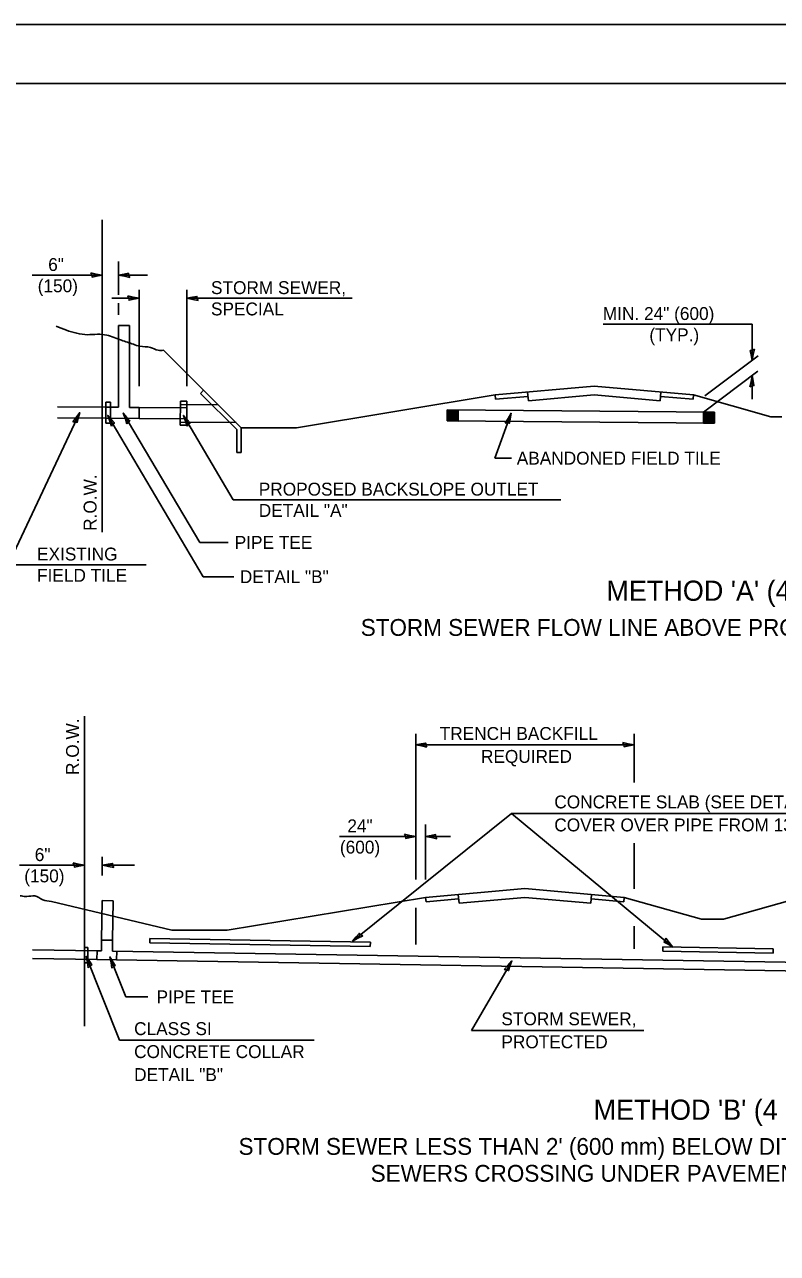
# Model space of a CAD drawing. Extents: x 100768 to 101448, y 100037 to 100477.
# Drawn here: x 101193.5 to 101321.1, y 100268.5 to 100476.8 of the extents above; entities that cross this region are included whole.
import ezdxf

# ---------------------------------------------------------------- set-up
doc = ezdxf.new("R2010")
doc.units = 0
for name, color, linetype in [('Design_PR_Roadway Dimensions', 7, 'Continuous'), ('Design_PR_Roadway Notes', 7, 'Continuous'), ('Level 35', 7, 'Continuous'), ('Level 43', 7, 'Continuous'), ('ROW_PR ROW Line', 7, 'Continuous'), ('Sheets_50 Reference Boundary', 7, 'Continuous'), ('Sheets_General Details', 7, 'Continuous'), ('Sheets_Printer Plotting Border', 7, 'Continuous')]:
    doc.layers.add(name, color=color, linetype=linetype)

msp = doc.modelspace()

# ---------------------------------------------------------------- linework, layer by layer
at = {"layer": 'Design_PR_Roadway Notes'}
for p, q in [((101202.81, 100411.03), (101190.68, 100385.25)), ((101207.55, 100410.56), (101223.71, 100383.21)), ((101210.19, 100410.94), (101223.15, 100389.02)), ((101220.39, 100410.56), (101228.84, 100396.24)), ((101275.93, 100410.91), (101273.15, 100403.3)), ((101273.15, 100403.3), (101276.01, 100403.3)), ((101228.84, 100396.24), (101284.34, 100396.24)), ((101223.15, 100389.02), (101227.97, 100389.02)), ((101190.68, 100385.25), (101214.1, 100385.25)), ((101223.71, 100383.21), (101228.92, 100383.21)), ((101249.05, 100321.47), (101275.99, 100343.09)), ((101303.35, 100320.44), (101275.99, 100343.09)), ((101275.99, 100343.09), (101365.68, 100343.09)), ((101203.93, 100318.86), (101209.57, 100304.67)), ((101207.92, 100318.78), (101210.61, 100312)), ((101276.06, 100318.08), (101269.24, 100306.33)), ((101210.61, 100312), (101214.34, 100312)), ((101298.43, 100306.33), (101269.24, 100306.33)), ((101209.57, 100304.67), (101242.53, 100304.67))]:
    msp.add_line(p, q, dxfattribs=at)
for points in [[(101201.64, 100409.48), (101202.04, 100409.46), (101202.38, 100409.37), (101202.55, 100410.1), (101202.81, 100411.03), (101202.21, 100410.19)], [(101208.17, 100408.72), (101208.41, 100409.04), (101208.68, 100409.27), (101208.17, 100409.83), (101207.55, 100410.56), (101207.91, 100409.59)], [(101210.82, 100409.1), (101211.05, 100409.42), (101211.32, 100409.65), (101210.82, 100410.2), (101210.19, 100410.94), (101210.55, 100409.97)], [(101221.01, 100408.72), (101221.25, 100409.04), (101221.52, 100409.27), (101221.01, 100409.83), (101220.39, 100410.56), (101220.74, 100409.59)], [(101274.91, 100409.26), (101275.3, 100409.28), (101275.65, 100409.21), (101275.76, 100409.96), (101275.93, 100410.91), (101275.41, 100410.02)], [(101250.78, 100322.35), (101250.43, 100322.54), (101250.17, 100322.77), (101249.69, 100322.19), (101249.05, 100321.47), (101249.96, 100321.96)], [(101302.15, 100321.96), (101302.03, 100321.58), (101301.85, 100321.27), (101302.52, 100320.92), (101303.35, 100320.44), (101302.69, 100321.23)], [(101204.27, 100316.95), (101204.55, 100317.22), (101204.85, 100317.41), (101204.44, 100318.04), (101203.93, 100318.86), (101204.14, 100317.85)], [(101208.25, 100316.86), (101208.54, 100317.14), (101208.84, 100317.33), (101208.43, 100317.95), (101207.92, 100318.78), (101208.12, 100317.77)], [(101274.76, 100316.64), (101275.16, 100316.59), (101275.49, 100316.47), (101275.73, 100317.18), (101276.06, 100318.09), (101275.39, 100317.3)]]:
    msp.add_lwpolyline(points, close=True, dxfattribs=at)
at = {"layer": 'Level 35'}
for p, q in [((101209.39, 100425.77), (101209.39, 100411.93)), ((101209.39, 100425.77), (101211.23, 100425.77)), ((101211.23, 100425.77), (101211.23, 100411.91)), ((101230.2, 100408.46), (101216.99, 100421.58)), ((101223.28, 100414.28), (101223.81, 100414.8)), ((101290.02, 100415.51), (101273.2, 100414.03)), ((101290.02, 100415.51), (101306.84, 100414.03)), ((101207.22, 100412.78), (101207.22, 100409.25)), ((101207.22, 100412.78), (101208.02, 100412.78)), ((101208.02, 100412.78), (101208.02, 100409.25)), ((101219.87, 100412.95), (101219.85, 100408.88)), ((101219.87, 100412.95), (101220.99, 100412.94)), ((101220.99, 100412.94), (101220.96, 100408.87)), ((101229.46, 100408.15), (101223.28, 100414.28)), ((101239.55, 100408.46), (101273.2, 100414.03)), ((101273.2, 100414.03), (101273.27, 100413.29)), ((101278.79, 100413.77), (101273.27, 100413.29)), ((101278.85, 100413.04), (101278.72, 100414.51)), ((101290.02, 100414.02), (101278.85, 100413.04)), ((101290.02, 100414.02), (101301.19, 100413.04)), ((101301.19, 100413.04), (101301.33, 100414.51)), ((101301.26, 100413.77), (101306.78, 100413.29)), ((101306.85, 100414.03), (101306.78, 100413.29)), ((101306.85, 100414.03), (101319.94, 100410.31)), ((101207.22, 100411.94), (101199.06, 100412.01)), ((101209.39, 100411.93), (101207.22, 100411.94)), ((101212.88, 100411.9), (101211.23, 100411.91)), ((101212.88, 100411.9), (101212.86, 100410.04)), ((101220.98, 100411.83), (101212.88, 100411.9)), ((101226.29, 100412.34), (101219.87, 100412.4)), ((101265.08, 100411.47), (101265.07, 100409.61)), ((101265.07, 100410.54), (101266.94, 100410.52)), ((101266.95, 100411.45), (101265.08, 100411.47)), ((101310.4, 100411.09), (101265.08, 100411.47)), ((101265.08, 100411.28), (101266.95, 100411.27)), ((101265.08, 100411.1), (101266.95, 100411.08)), ((101265.08, 100410.91), (101266.95, 100410.9)), ((101265.08, 100410.73), (101266.95, 100410.71)), ((101265.27, 100411.47), (101265.25, 100409.61)), ((101265.45, 100411.47), (101265.44, 100409.61)), ((101265.64, 100411.47), (101265.63, 100409.61)), ((101265.83, 100411.46), (101265.81, 100409.61)), ((101266.02, 100411.46), (101266, 100409.61)), ((101266.2, 100411.46), (101266.19, 100409.6)), ((101266.39, 100411.46), (101266.37, 100409.6)), ((101266.58, 100411.46), (101266.56, 100409.6)), ((101266.76, 100411.45), (101266.75, 100409.6)), ((101266.95, 100411.45), (101266.93, 100409.6)), ((101308.53, 100411.1), (101308.52, 100409.25)), ((101310.4, 100411.09), (101308.53, 100411.1)), ((101308.53, 100410.92), (101310.4, 100410.9)), ((101308.53, 100410.73), (101310.4, 100410.71)), ((101308.53, 100410.55), (101310.4, 100410.53)), ((101308.72, 100411.1), (101308.71, 100409.25)), ((101308.91, 100411.1), (101308.89, 100409.25)), ((101309.1, 100411.1), (101309.08, 100409.24)), ((101309.28, 100411.1), (101309.27, 100409.24)), ((101309.47, 100411.1), (101309.45, 100409.24)), ((101309.66, 100411.09), (101309.64, 100409.24)), ((101309.84, 100411.09), (101309.82, 100409.24)), ((101310.03, 100411.09), (101310.01, 100409.24)), ((101310.22, 100411.09), (101310.2, 100409.24)), ((101310.4, 100411.09), (101310.39, 100409.23)), ((101207.22, 100410.09), (101199.04, 100410.16)), ((101212.86, 100410.04), (101207.22, 100410.09)), ((101208.02, 100409.25), (101207.22, 100409.25)), ((101220.97, 100409.97), (101212.86, 100410.04)), ((101229.3, 100409.35), (101219.85, 100409.43)), ((101220.96, 100408.87), (101219.85, 100408.88)), ((101239.55, 100408.46), (101230.2, 100408.46)), ((101230.2, 100404.28), (101230.2, 100408.46)), ((101265.07, 100410.35), (101266.94, 100410.34)), ((101265.07, 100410.17), (101266.94, 100410.15)), ((101265.07, 100409.98), (101266.94, 100409.97)), ((101265.07, 100409.8), (101266.94, 100409.78)), ((101265.07, 100409.61), (101266.93, 100409.6)), ((101310.39, 100409.23), (101265.07, 100409.61)), ((101308.52, 100409.81), (101310.39, 100409.79)), ((101308.52, 100409.62), (101310.39, 100409.6)), ((101308.52, 100409.43), (101310.39, 100409.42)), ((101308.52, 100409.25), (101310.39, 100409.23)), ((101308.53, 100410.36), (101310.4, 100410.35)), ((101308.53, 100410.18), (101310.39, 100410.16)), ((101308.53, 100409.99), (101310.39, 100409.97)), ((101321.8, 100410.31), (101319.94, 100410.31)), ((101229.46, 100408.15), (101229.46, 100404.28)), ((101229.46, 100404.28), (101230.2, 100404.28)), ((101278.27, 100330.35), (101261.44, 100328.87)), ((101267.1, 100327.88), (101266.96, 100329.36)), ((101278.27, 100330.35), (101295.09, 100328.87)), ((101289.44, 100327.88), (101289.57, 100329.36)), ((101218.45, 100323.3), (101198.02, 100328.19)), ((101206.62, 100328.32), (101206.51, 100321.64)), ((101206.62, 100328.32), (101208.49, 100328.29)), ((101208.49, 100328.29), (101208.38, 100321.61)), ((101227.79, 100323.3), (101261.44, 100328.87)), ((101261.44, 100328.87), (101261.51, 100328.13)), ((101267.03, 100328.62), (101261.51, 100328.13)), ((101278.27, 100328.86), (101267.1, 100327.88)), ((101278.27, 100328.86), (101289.44, 100327.88)), ((101289.51, 100328.62), (101295.03, 100328.13)), ((101295.09, 100328.87), (101295.03, 100328.13)), ((101295.09, 100328.87), (101308.18, 100325.16)), ((101325, 100328.87), (101311.92, 100325.16)), ((101310.05, 100325.16), (101308.18, 100325.16)), ((101310.05, 100325.16), (101311.92, 100325.16)), ((101227.79, 100323.3), (101218.45, 100323.3)), ((101206.51, 100321.64), (101206.48, 100319.78)), ((101206.51, 100321.64), (101208.38, 100321.61)), ((101208.38, 100321.61), (101208.35, 100319.76)), ((101214.68, 100321.88), (101214.67, 100321.14)), ((101214.67, 100321.14), (101252.05, 100320.53)), ((101214.68, 100321.88), (101252.07, 100321.27)), ((101252.07, 100321.27), (101252.05, 100320.53)), ((101205.74, 100319.8), (101194.81, 100319.97)), ((101203.61, 100320.38), (101204.17, 100320.38)), ((101203.61, 100317.78), (101203.61, 100320.38)), ((101204.17, 100320.38), (101204.17, 100317.78)), ((101205.74, 100319.8), (101205.71, 100318.31)), ((101206.48, 100319.78), (101205.74, 100319.8)), ((101208.35, 100319.76), (101411, 100316.47)), ((101209.1, 100319.74), (101209.07, 100318.26)), ((101301.64, 100320.47), (101301.63, 100319.73)), ((101301.63, 100319.73), (101320.32, 100319.43)), ((101301.64, 100320.47), (101320.33, 100320.17)), ((101320.33, 100320.17), (101320.32, 100319.43)), ((101205.71, 100318.31), (101194.79, 100318.49)), ((101203.61, 100317.78), (101204.17, 100317.78)), ((101209.07, 100318.26), (101205.71, 100318.31)), ((101209.07, 100318.26), (101410.97, 100314.98))]:
    msp.add_line(p, q, dxfattribs=at)
for points in [[(101216.99, 100421.58), (101216.12, 100421.6), (101214.79, 100422.06), (101213, 100422.29), (101211.91, 100422.6), (101209.88, 100423.3), (101207.39, 100424.15), (101205.83, 100424.3), (101204.11, 100424.23), (101202.32, 100424.46), (101198.81, 100425.7)], [(101198.02, 100328.19), (101196.54, 100328.46), (101195.18, 100329.1), (101193.82, 100329.02), (101192.95, 100329.1), (101192.74, 100329.14)]]:
    msp.add_spline(points, degree=3, dxfattribs=at)
at = {"layer": 'Level 43'}
for p, q in [((101209.39, 100431), (101209.39, 100436.66)), ((101206.58, 100434.31), (101194.77, 100434.31)), ((101214.28, 100434.31), (101209.39, 100434.31)), ((101212.86, 100415.52), (101212.86, 100431.82)), ((101220.98, 100415.52), (101220.98, 100431.82)), ((101212.86, 100430.4), (101208.28, 100430.4)), ((101209.39, 100427.61), (101209.39, 100429.55)), ((101249.01, 100430.4), (101220.98, 100430.4)), ((101316.77, 100426.01), (101291.54, 100426.01)), ((101316.77, 100419.85), (101316.77, 100426.01)), ((101308.78, 100413.86), (101317.82, 100420.64)), ((101308.53, 100411.1), (101317.76, 100418.03)), ((101316.77, 100413.28), (101316.77, 100417.29)), ((101259.76, 100331.89), (101259.76, 100356.56)), ((101296.78, 100348.32), (101296.78, 100356.56)), ((101259.76, 100354.7), (101296.78, 100354.7)), ((101261.44, 100331.89), (101261.44, 100341.19)), ((101246.84, 100339.19), (101259.76, 100339.19)), ((101261.44, 100339.19), (101265.67, 100339.19)), ((101296.78, 100330.34), (101296.78, 100338.08)), ((101206.62, 100332.59), (101206.62, 100335.73)), ((101203.61, 100334.31), (101192.63, 100334.31)), ((101212.08, 100334.31), (101206.7, 100334.31)), ((101259.76, 100320.89), (101259.76, 100327.08)), ((101296.78, 100320.12), (101296.78, 100323.99))]:
    msp.add_line(p, q, dxfattribs=at)
for points in [[(101204.69, 100434.71), (101204.84, 100434.35), (101204.9, 100434), (101205.63, 100434.15), (101206.58, 100434.31), (101205.57, 100434.5)], [(101211.29, 100433.92), (101211.13, 100434.28), (101211.07, 100434.63), (101210.34, 100434.48), (101209.39, 100434.31), (101210.4, 100434.13)], [(101210.96, 100430.8), (101211.12, 100430.43), (101211.18, 100430.08), (101211.91, 100430.24), (101212.86, 100430.4), (101211.85, 100430.59)], [(101222.88, 100430), (101222.73, 100430.37), (101222.67, 100430.72), (101221.93, 100430.57), (101220.98, 100430.4), (101221.99, 100430.22)], [(101317.17, 100421.75), (101316.81, 100421.6), (101316.46, 100421.54), (101316.61, 100420.8), (101316.77, 100419.85), (101316.96, 100420.87)], [(101316.38, 100415.39), (101316.74, 100415.54), (101317.09, 100415.6), (101316.94, 100416.34), (101316.77, 100417.29), (101316.59, 100416.27)], [(101261.66, 100354.3), (101261.5, 100354.67), (101261.45, 100355.02), (101260.71, 100354.86), (101259.76, 100354.7), (101260.77, 100354.52)], [(101294.88, 100355.1), (101295.03, 100354.73), (101295.09, 100354.38), (101295.83, 100354.54), (101296.78, 100354.7), (101295.76, 100354.88)], [(101257.86, 100339.58), (101258.01, 100339.22), (101258.07, 100338.87), (101258.81, 100339.02), (101259.76, 100339.19), (101258.75, 100339.37)], [(101263.34, 100338.79), (101263.19, 100339.15), (101263.13, 100339.5), (101262.39, 100339.35), (101261.44, 100339.19), (101262.46, 100339)], [(101201.71, 100334.71), (101201.86, 100334.34), (101201.92, 100333.99), (101202.66, 100334.14), (101203.61, 100334.31), (101202.59, 100334.49)], [(101208.6, 100333.91), (101208.44, 100334.28), (101208.38, 100334.63), (101207.65, 100334.47), (101206.7, 100334.31), (101207.71, 100334.12)]]:
    msp.add_lwpolyline(points, close=True, dxfattribs=at)
at = {"layer": 'ROW_PR ROW Line'}
for p, q in [((101206.59, 100443.67), (101206.59, 100390.78)), ((101203.61, 100359.55), (101203.61, 100307.06))]:
    msp.add_line(p, q, dxfattribs=at)
at = {"layer": 'Sheets_50 Reference Boundary'}
msp.add_lwpolyline([(100808.09, 100466.78), (101438.09, 100466.78), (101438.09, 100066.79), (100808.09, 100066.79)], close=True, dxfattribs=at)
at = {"layer": 'Sheets_General Details'}
msp.add_line((101448.09, 100476.79), (100768.09, 100476.79), dxfattribs=at)
msp.add_lwpolyline([(100808.09, 100466.79), (101438.09, 100466.79), (101438.09, 100046.79), (100808.09, 100046.79)], close=True, dxfattribs=at)
at = {"layer": 'Sheets_Printer Plotting Border'}
msp.add_lwpolyline([(100768.09, 100036.79), (101448.09, 100036.79), (101448.09, 100476.79), (100768.09, 100476.79)], close=True, dxfattribs=at)

# ---------------------------------------------------------------- texts
at = {"layer": 'Design_PR_Roadway Dimensions'}
for s, p in [('6"', (101197.47, 100435.03)), ('(150)', (101195.69, 100431.42)), ('STORM SEWER,', (101225.06, 100431.11)), ('SPECIAL', (101225.06, 100427.5)), ('MIN. 24" (600)', (101291.48, 100426.72)), ('(TYP.)', (101299.36, 100423.11)), ('TRENCH BACKFILL', (101263.83, 100355.55)), ('REQUIRED', (101270.82, 100351.66)), ('24"', (101248.17, 100339.9)), ('(600)', (101246.91, 100336.29)), ('6"', (101195.19, 100335.02)), ('(150)', (101193.41, 100331.41))]:
    msp.add_text(s, height=2.185, dxfattribs=at).set_placement(p)
at = {"layer": 'Design_PR_Roadway Notes'}
for s, height, p in [('ABANDONED FIELD TILE', 2.185, (101276.89, 100402.21)), ('PROPOSED BACKSLOPE OUTLET', 2.185, (101233.16, 100396.96)), ('DETAIL "A"', 2.185, (101233.16, 100393.35)), ('PIPE TEE', 2.185, (101229.08, 100387.93)), ('EXISTING', 2.185, (101195.58, 100385.96)), ('FIELD TILE', 2.185, (101195.58, 100382.35)), ('DETAIL "B"', 2.185, (101229.95, 100382.12)), ("METHOD 'A' (4 LANE)", 3.42, (101292.08, 100379.13)), ('STORM SEWER FLOW LINE ABOVE PROPOSED DITCH FLOW LINE', 2.85, (101250.44, 100373.19)), ('CONCRETE SLAB (SEE DETAIL "F" AND NOTE 7)', 2.185, (101283.25, 100343.95)), ('COVER OVER PIPE FROM 13" (330) TO 24" (600)', 2.185, (101283.25, 100340.05)), ('PIPE TEE', 2.185, (101215.84, 100310.91)), ('STORM SEWER,', 2.185, (101274.28, 100307.19)), ('CLASS SI', 2.185, (101212.03, 100305.52)), ('PROTECTED', 2.185, (101274.28, 100303.29)), ('CONCRETE COLLAR', 2.185, (101212.03, 100301.63)), ('DETAIL "B"', 2.185, (101212.03, 100297.74)), ("METHOD 'B' (4 LANE)", 3.42, (101289.91, 100291.17)), ("STORM SEWER LESS THAN 2' (600 mm) BELOW DITCH FLOW LINE AND STORM ", 2.85, (101229.73, 100285.23)), ('SEWERS CROSSING UNDER PAVEMENTS AND PAVED DITCHES', 2.85, (101252.12, 100280.67))]:
    msp.add_text(s, height=height, dxfattribs=at).set_placement(p)
for p in [(101205.66, 100390.98), (101202.68, 100349.61)]:
    msp.add_text('R.O.W.', height=2.185, rotation=90, dxfattribs=at).set_placement(p)

doc.saveas('drawing.dxf')
